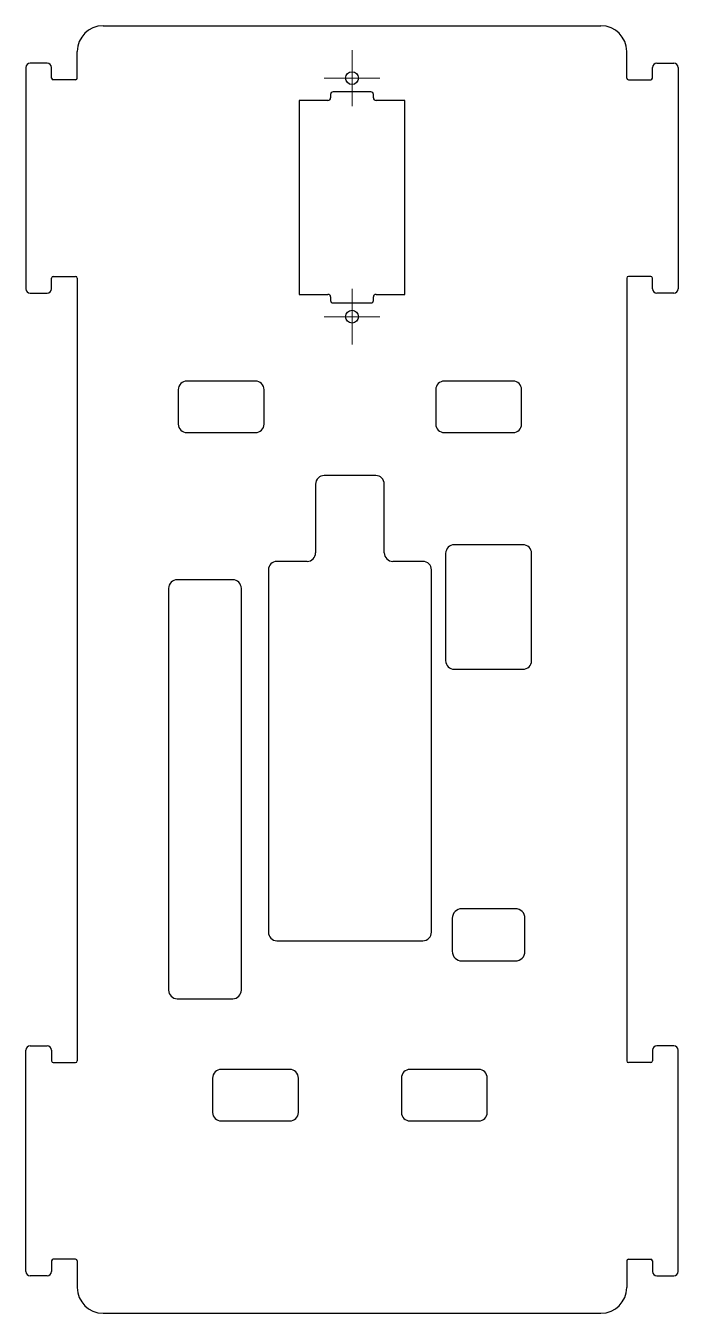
# Model space of a CAD drawing. Header units: millimetres. Extents: x 102 to 178, y 54 to 204.
import ezdxf

# ---------------------------------------------------------------- set-up
doc = ezdxf.new("R2010")
doc.units = ezdxf.units.MM

# ---------------------------------------------------------------- blocks, each defined once
blk = doc.blocks.new('SW_CENTERMARKSYMBOL_0')
at = {"color": 0, "linetype": 'Continuous', "lineweight": 18}
for p, q in [((0, 2.5), (0, 3.25)), ((0, 0), (0, 2.5)), ((-2.5, 0), (-3.25, 0)), ((0, 0), (-2.5, 0)), ((0, 0), (0, -2.5)), ((0, 0), (2.5, 0)), ((2.5, 0), (3.25, 0)), ((0, -2.5), (0, -3.25))]:
    blk.add_line(p, q, dxfattribs=at)
blk = doc.blocks.new('SW_CENTERMARKSYMBOL_1')
at = {"color": 0, "linetype": 'Continuous', "lineweight": 18}
for p, q in [((0, 2.5), (0, 3.25)), ((0, 0), (0, 2.5)), ((-2.5, 0), (-3.25, 0)), ((0, 0), (-2.5, 0)), ((0, 0), (0, -2.5)), ((0, 0), (2.5, 0)), ((2.5, 0), (3.25, 0)), ((0, -2.5), (0, -3.25))]:
    blk.add_line(p, q, dxfattribs=at)

msp = doc.modelspace()

# ---------------------------------------------------------------- linework, layer by layer
at = {"color": 7, "linetype": 'Continuous', "lineweight": 25}
for p, q in [((110.7, 203.94), (168.7, 203.94)), ((104.2, 199.59), (102.2, 199.59)), ((107.7, 197.84), (107.7, 200.94)), ((171.7, 197.84), (171.7, 200.94)), ((175.2, 199.59), (177.2, 199.59)), ((101.7, 199.09), (101.7, 173.29)), ((104.7, 197.84), (104.7, 199.09)), ((174.7, 197.84), (174.7, 199.09)), ((177.7, 199.09), (177.7, 173.29)), ((107.5, 197.64), (104.9, 197.64)), ((171.9, 197.64), (174.5, 197.64)), ((133.55, 195.24), (133.55, 172.64)), ((136.9, 195.24), (133.55, 195.24)), ((137.2, 195.94), (137.2, 195.54)), ((141.9, 196.24), (137.5, 196.24)), ((142.2, 195.54), (142.2, 195.94)), ((145.85, 195.24), (142.5, 195.24)), ((145.85, 172.64), (145.85, 195.24)), ((104.7, 173.29), (104.7, 174.54)), ((104.9, 174.74), (107.5, 174.74)), ((107.7, 174.54), (107.7, 83.34)), ((171.7, 174.54), (171.7, 83.34)), ((174.5, 174.74), (171.9, 174.74)), ((174.7, 173.29), (174.7, 174.54)), ((102.2, 172.79), (104.2, 172.79)), ((133.55, 172.64), (136.9, 172.64)), ((142.5, 172.64), (145.85, 172.64)), ((177.2, 172.79), (175.2, 172.79)), ((137.2, 172.34), (137.2, 171.94)), ((137.5, 171.64), (141.9, 171.64)), ((142.2, 171.94), (142.2, 172.34)), ((128.46, 162.54), (120.46, 162.54)), ((158.46, 162.54), (150.46, 162.54)), ((119.46, 161.54), (119.46, 157.54)), ((129.46, 157.54), (129.46, 161.54)), ((149.46, 161.54), (149.46, 157.54)), ((159.46, 157.54), (159.46, 161.54)), ((120.46, 156.54), (128.46, 156.54)), ((150.46, 156.54), (158.46, 156.54)), ((142.46, 151.54), (136.46, 151.54)), ((135.46, 150.54), (135.46, 142.54)), ((143.46, 142.54), (143.46, 150.54)), ((159.61, 143.47), (151.61, 143.47)), ((134.46, 141.54), (130.96, 141.54)), ((147.96, 141.54), (144.46, 141.54)), ((150.61, 142.47), (150.61, 129.97)), ((160.61, 129.97), (160.61, 142.47)), ((129.96, 140.54), (129.96, 98.34)), ((148.96, 98.34), (148.96, 140.54)), ((118.34, 138.39), (118.34, 91.58)), ((125.81, 139.39), (119.34, 139.39)), ((126.81, 91.58), (126.81, 138.39)), ((151.61, 128.97), (159.61, 128.97)), ((158.73, 101.07), (152.5, 101.07)), ((151.38, 99.95), (151.38, 96.11)), ((159.85, 96.11), (159.85, 99.95)), ((130.96, 97.34), (147.96, 97.34)), ((152.5, 94.99), (158.73, 94.99)), ((119.34, 90.58), (125.81, 90.58)), ((101.7, 58.79), (101.7, 84.59)), ((102.2, 85.09), (104.2, 85.09)), ((104.7, 84.59), (104.7, 83.34)), ((174.7, 84.59), (174.7, 83.34)), ((177.2, 85.09), (175.2, 85.09)), ((177.7, 58.79), (177.7, 84.59)), ((104.9, 83.14), (107.5, 83.14)), ((174.5, 83.14), (171.9, 83.14)), ((123.46, 81.34), (123.46, 77.34)), ((132.46, 82.34), (124.46, 82.34)), ((133.46, 77.34), (133.46, 81.34)), ((145.46, 81.34), (145.46, 77.34)), ((154.46, 82.34), (146.46, 82.34)), ((155.46, 77.34), (155.46, 81.34)), ((124.46, 76.34), (132.46, 76.34)), ((146.46, 76.34), (154.46, 76.34)), ((104.7, 60.04), (104.7, 58.79)), ((107.5, 60.24), (104.9, 60.24)), ((107.7, 60.04), (107.7, 56.94)), ((171.7, 60.04), (171.7, 56.94)), ((171.9, 60.24), (174.5, 60.24)), ((174.7, 60.04), (174.7, 58.79)), ((104.2, 58.29), (102.2, 58.29)), ((175.2, 58.29), (177.2, 58.29)), ((110.7, 53.94), (168.7, 53.94))]:
    msp.add_line(p, q, dxfattribs=at)
for centre in [(139.7, 197.84), (139.7, 170.04)]:
    msp.add_circle(centre, 0.75, dxfattribs=at)
for centre, radius, start, end in [((110.7, 200.94), 3, 90, 180), ((168.7, 200.94), 3, 0, 90), ((102.2, 199.09), 0.5, 90, 180), ((104.2, 199.09), 0.5, 0, 90), ((175.2, 199.09), 0.5, 90, 180), ((177.2, 199.09), 0.5, 0, 90), ((104.9, 197.84), 0.2, 180, 270), ((107.5, 197.84), 0.2, 270, 0), ((171.9, 197.84), 0.2, 180, 270), ((174.5, 197.84), 0.2, 270, 0), ((136.9, 195.54), 0.3, 270, 0), ((137.5, 195.94), 0.3, 90, 180), ((141.9, 195.94), 0.3, 0, 90), ((142.5, 195.54), 0.3, 180, 270), ((104.9, 174.54), 0.2, 90, 180), ((107.5, 174.54), 0.2, 0, 90), ((171.9, 174.54), 0.2, 90, 180), ((174.5, 174.54), 0.2, 0, 90), ((102.2, 173.29), 0.5, 180, 270), ((104.2, 173.29), 0.5, 270, 0), ((136.9, 172.34), 0.3, 0, 90), ((142.5, 172.34), 0.3, 90, 180), ((175.2, 173.29), 0.5, 180, 270), ((177.2, 173.29), 0.5, 270, 0), ((137.5, 171.94), 0.3, 180, 270), ((141.9, 171.94), 0.3, 270, 0), ((120.46, 161.54), 1, 90, 180), ((128.46, 161.54), 1, 0, 90), ((150.46, 161.54), 1, 90, 180), ((158.46, 161.54), 1, 0, 90), ((120.46, 157.54), 1, 180, 270), ((128.46, 157.54), 1, 270, 0), ((150.46, 157.54), 1, 180, 270), ((158.46, 157.54), 1, 270, 0), ((136.46, 150.54), 1, 90, 180), ((142.46, 150.54), 1, 0, 90), ((134.46, 142.54), 1, 270, 0), ((144.46, 142.54), 1, 180, 270), ((151.61, 142.47), 1, 90, 180), ((159.61, 142.47), 1, 0, 90), ((130.96, 140.54), 1, 90, 180), ((147.96, 140.54), 1, 0, 90), ((119.34, 138.39), 1, 90, 180), ((125.81, 138.39), 1, 0, 90), ((151.61, 129.97), 1, 180, 270), ((159.61, 129.97), 1, 270, 0), ((152.5, 99.95), 1.12, 90, 180), ((158.73, 99.95), 1.12, 0, 90), ((130.96, 98.34), 1, 180, 270), ((147.96, 98.34), 1, 270, 0), ((152.5, 96.11), 1.12, 180, 270), ((158.73, 96.11), 1.12, 270, 0), ((119.34, 91.58), 1, 180, 270), ((125.81, 91.58), 1, 270, 0), ((102.2, 84.59), 0.5, 90, 180), ((104.2, 84.59), 0.5, 0, 90), ((175.2, 84.59), 0.5, 90, 180), ((177.2, 84.59), 0.5, 0, 90), ((104.9, 83.34), 0.2, 180, 270), ((107.5, 83.34), 0.2, 270, 0), ((171.9, 83.34), 0.2, 180, 270), ((174.5, 83.34), 0.2, 270, 0), ((124.46, 81.34), 1, 90, 180), ((132.46, 81.34), 1, 0, 90), ((146.46, 81.34), 1, 90, 180), ((154.46, 81.34), 1, 0, 90), ((124.46, 77.34), 1, 180, 270), ((132.46, 77.34), 1, 270, 0), ((146.46, 77.34), 1, 180, 270), ((154.46, 77.34), 1, 270, 0), ((104.9, 60.04), 0.2, 90, 180), ((107.5, 60.04), 0.2, 0, 90), ((171.9, 60.04), 0.2, 90, 180), ((174.5, 60.04), 0.2, 360, 90), ((102.2, 58.79), 0.5, 180, 270), ((104.2, 58.79), 0.5, 270, 0), ((175.2, 58.79), 0.5, 180, 270), ((177.2, 58.79), 0.5, 270, 0), ((110.7, 56.94), 3, 180, 270), ((168.7, 56.94), 3, 270, 0)]:
    msp.add_arc(centre, radius, start, end, dxfattribs=at)

# ---------------------------------------------------------------- block references
at = {"color": 7, "linetype": 'Continuous', "lineweight": 18}
for name, p in [('SW_CENTERMARKSYMBOL_0', (139.7, 197.84)), ('SW_CENTERMARKSYMBOL_1', (139.7, 170.04))]:
    msp.add_blockref(name, p, dxfattribs=at)

doc.saveas('drawing.dxf')
